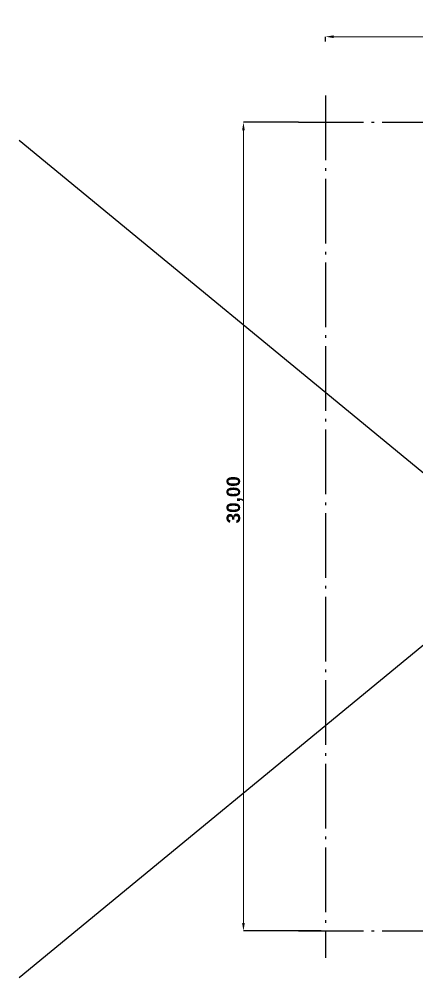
# Model space of a CAD drawing. Header units: millimetres. Extents: x 1416 to 3571, y 1446 to 1743.
# Drawn here: x 1416.4 to 1431.15, y 1478.36 to 1513.92 of the extents above; entities that cross this region are included whole.
import ezdxf

# ---------------------------------------------------------------- set-up
doc = ezdxf.new("R2010")
doc.units = ezdxf.units.MM
doc.header["$PDMODE"] = 3
doc.linetypes.add('ACAD_ISO04W100', pattern=[30, 24, -3, 0, -3])
doc.layers.add('0-Límites', color=2, linetype='Continuous')
doc.layers.add('2-Sanitarios', color=86, linetype='Continuous')
doc.layers.add('cotas', color=104, linetype='Continuous', lineweight=18)
doc.styles.add('SANSSERIFBOLD', font='sasb____.pfb')
doc.styles.get("Standard").update_dxf_attribs({"font": 'arial.ttf'})
doc.dimstyles.new('ISO-25', dxfattribs={"dimtxt": 2.5, "dimasz": 2.5, "dimexe": 1.25, "dimexo": 0.625, "dimtad": 1, "dimtxsty": 'Standard', "dimcen": 2.5, "dimadec": 0, "dimazin": 0, "dimtfac": 1, "dimtmove": 0, "dimatfit": 3, "dimfxl": 1, "dimarcsym": 0})

# ---------------------------------------------------------------- blocks, each defined once
blk = doc.blocks.new('*D79')
at = {"layer": 'cotas', "color": 0, "linetype": 'Continuous', "lineweight": -2}
for p, q in [((1427.764, 1513.086), (1427.763, 1513.269)), ((1447.764, 1513.086), (1447.763, 1513.273))]:
    blk.add_line(p, q, dxfattribs=at)
at = {"layer": 'cotas', "color": 0, "linetype": 'Continuous', "lineweight": 9}
blk.add_line((1447.463, 1513.273), (1428.063, 1513.269), dxfattribs=at)
at = {"layer": 'cotas', "color": 0, "linetype": 'Continuous'}
for points in [[(1428.063, 1513.319), (1428.064, 1513.219), (1427.763, 1513.269)], [(1447.463, 1513.323), (1447.464, 1513.223), (1447.763, 1513.273)]]:
    blk.add_solid(points, dxfattribs=at)
at = {"layer": 'Defpoints', "color": 0, "linetype": 'Continuous'}
for p in [(1427.763, 1513.269), (1427.764, 1513.086), (1447.764, 1513.086)]:
    blk.add_point(p, dxfattribs=at)
at = {"layer": 'cotas', "linetype": 'Continuous', "insert": (1437.763, 1513.591), "char_height": 0.5, "attachment_point": 5, "rotation": 0.0124, "style": 'SANSSERIFBOLD'}
blk.add_mtext('20,00', dxfattribs=at)
blk = doc.blocks.new('*D103')
at = {"layer": 'cotas', "color": 0, "linetype": 'Continuous', "lineweight": -2}
for p, q in [((1426.764, 1510.093), (1424.719, 1510.093)), ((1427.597, 1480.093), (1424.719, 1480.093))]:
    blk.add_line(p, q, dxfattribs=at)
at = {"layer": 'cotas', "color": 0, "linetype": 'Continuous', "lineweight": 9}
blk.add_line((1424.719, 1509.793), (1424.719, 1480.393), dxfattribs=at)
at = {"layer": 'cotas', "color": 0, "linetype": 'Continuous'}
for points in [[(1424.669, 1509.793), (1424.769, 1509.793), (1424.719, 1510.093)], [(1424.669, 1480.393), (1424.769, 1480.393), (1424.719, 1480.093)]]:
    blk.add_solid(points, dxfattribs=at)
at = {"layer": 'Defpoints', "color": 0, "linetype": 'Continuous'}
for p in [(1426.764, 1510.093), (1424.719, 1480.093), (1427.597, 1480.093)]:
    blk.add_point(p, dxfattribs=at)
at = {"layer": 'cotas', "linetype": 'Continuous', "insert": (1424.399, 1496.089), "char_height": 0.5, "attachment_point": 5, "rotation": 90, "style": 'SANSSERIFBOLD'}
blk.add_mtext('30,00', dxfattribs=at)

msp = doc.modelspace()

# ---------------------------------------------------------------- linework, layer by layer
at = {"layer": '0-Límites', "linetype": 'ACAD_ISO04W100', "ltscale": 0.1}
for p, q in [((1427.764, 1511.093), (1427.764, 1479.093)), ((1426.764, 1510.093), (1448.764, 1510.093)), ((1426.764, 1480.093), (1448.764, 1480.093))]:
    msp.add_line(p, q, dxfattribs=at)
at = {"layer": '2-Sanitarios'}
for p, q in [((1454.114, 1478.355), (1416.403, 1509.415)), ((1454.114, 1509.415), (1416.403, 1478.355))]:
    msp.add_line(p, q, dxfattribs=at)

# ---------------------------------------------------------------- dimensions: what is measured, and where the dimension line sits
at = {"layer": 'cotas', "linetype": 'Continuous'}
for base, p1, p2, angle, picture, middle in [((1427.763, 1513.269), (1447.764, 1513.086), (1427.764, 1513.086), 0.0124, '*D79', (1437.763, 1513.271)), ((1424.719, 1480.093), (1426.764, 1510.093), (1427.597, 1480.093), 90, '*D103', (1424.719, 1496.089))]:
    dim = msp.add_linear_dim(base=base, p1=p1, p2=p2, angle=angle, dimstyle='ISO-25', override={"dimtxt": 0.5, "dimasz": 0.3, "dimexe": 0, "dimexo": 0, "dimgap": 0.01, "dimzin": 0, "dimtxsty": 'SANSSERIFBOLD', "dimclrt": 256, "dimlwd": 9}, dxfattribs=at)
    dim.commit()
    dim.dimension.update_dxf_attribs({"geometry": picture, "text_midpoint": middle, "dimtype": 160})

doc.saveas('drawing.dxf')
